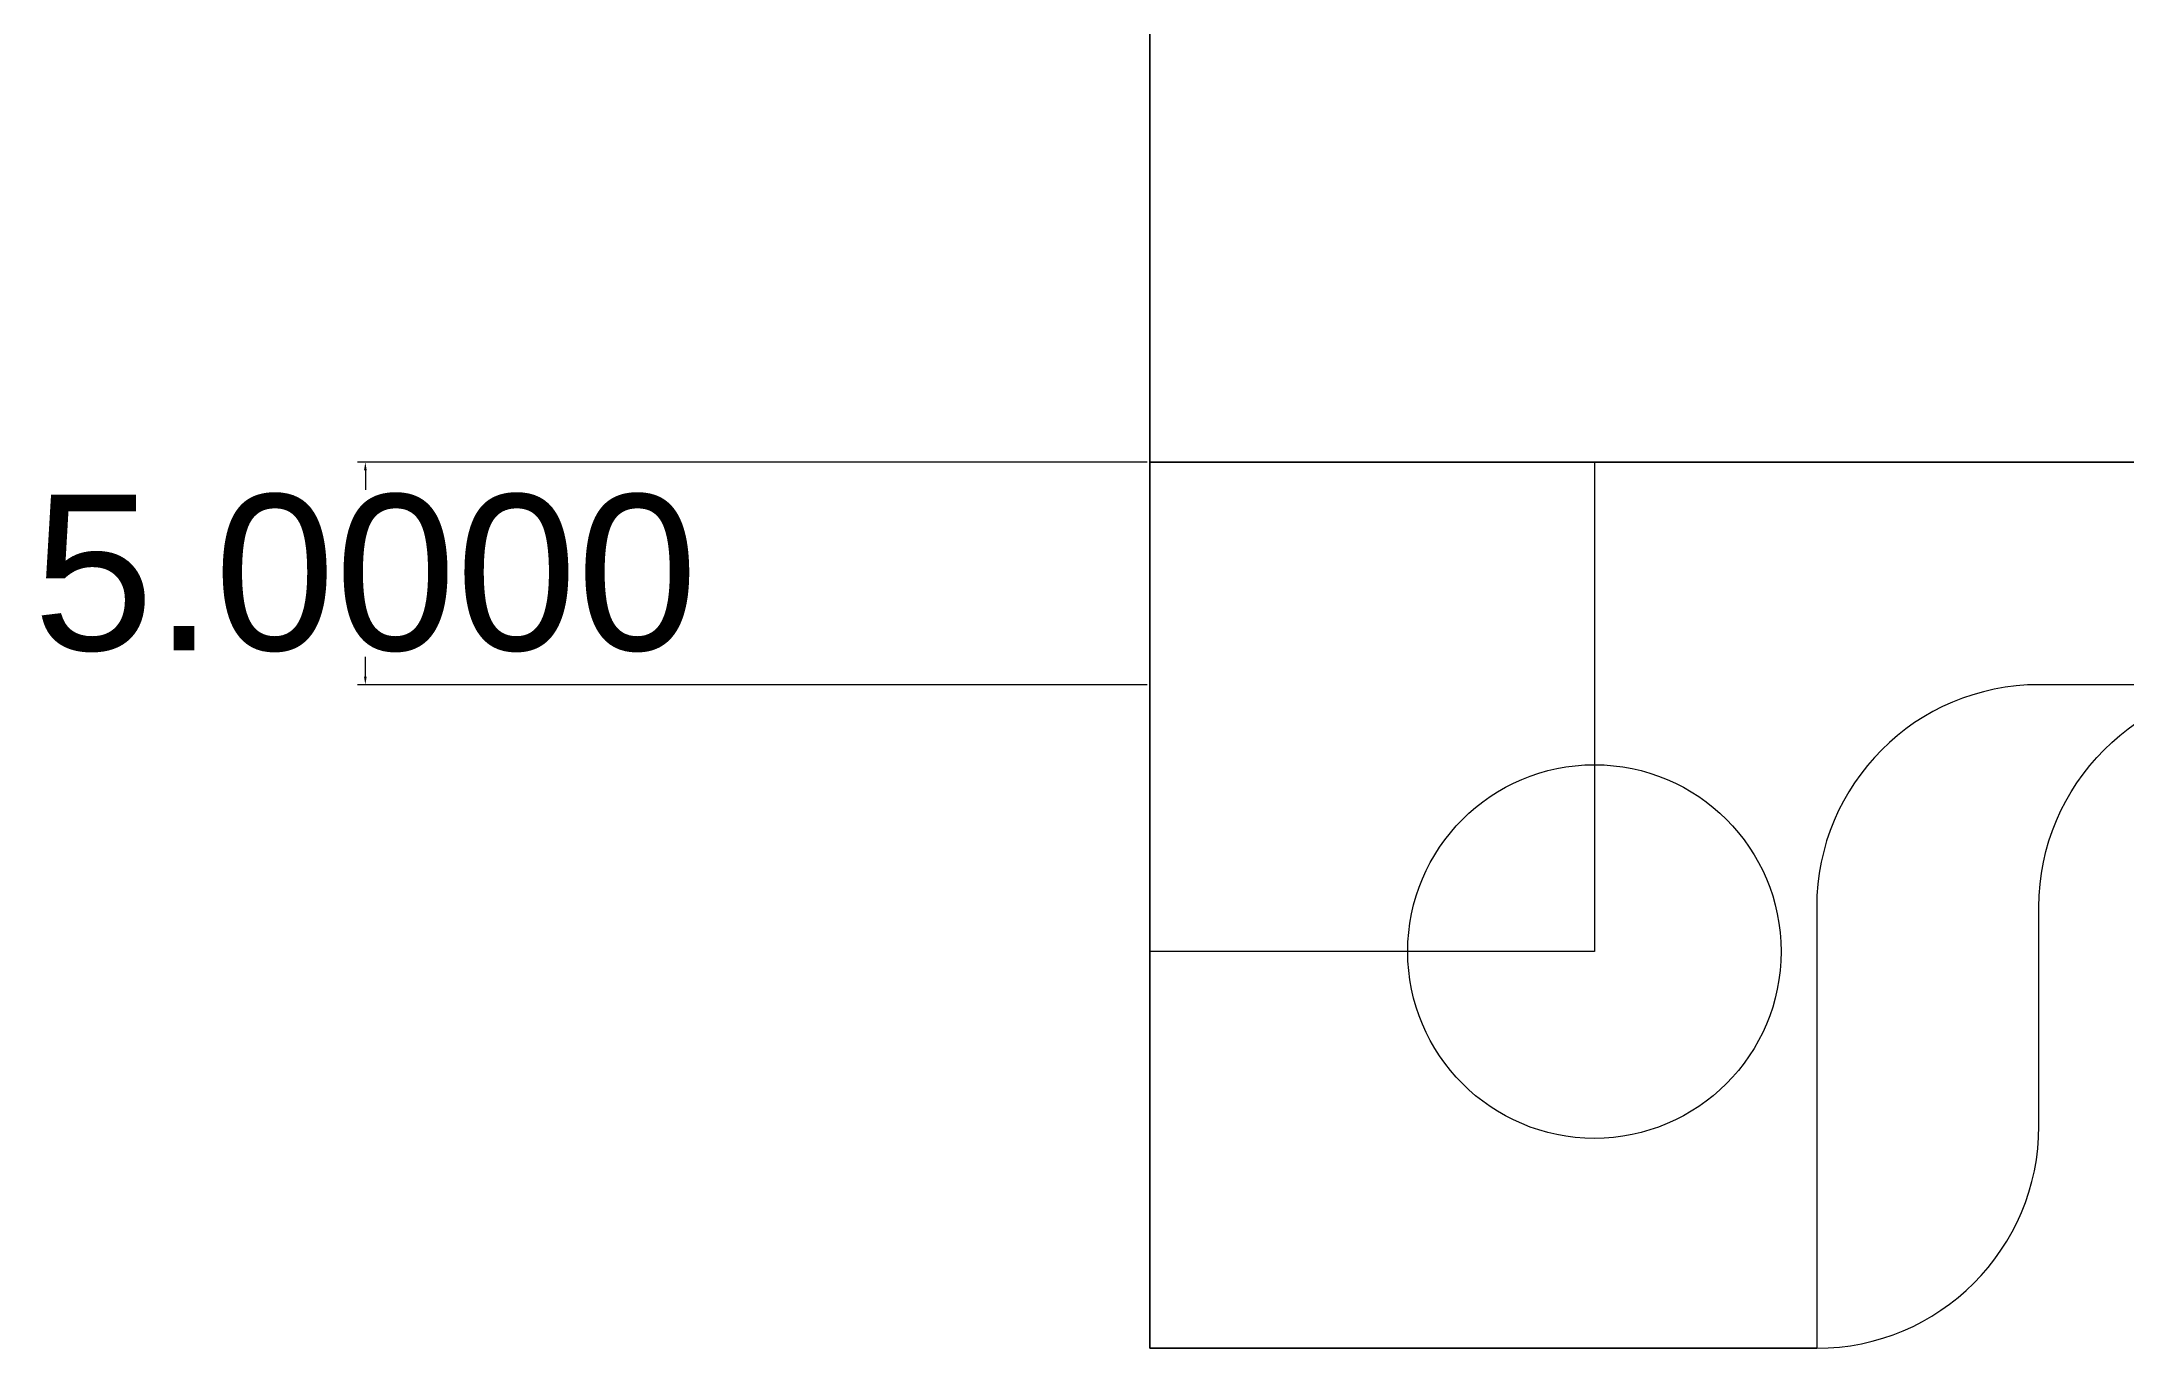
# Model space of a CAD drawing. Header units: millimetres. Extents: x -25 to 270, y -20 to 63.
# Drawn here: x -24.93 to 21.97, y -19.92 to 9.46 of the extents above; entities that cross this region are included whole.
import ezdxf

# ---------------------------------------------------------------- set-up
doc = ezdxf.new("R2010")
doc.units = ezdxf.units.MM
doc.header["$MEASUREMENT"] = 0
doc.layers.add('brass', color=2, linetype='Continuous')
doc.layers.add('cu', color=10, linetype='Continuous')
doc.styles.get("Standard").update_dxf_attribs({"font": 'arial.ttf'})
doc.dimstyles.get("Standard").update_dxf_attribs({"dimtxt": 0.18, "dimasz": 0.18, "dimexe": 0.18, "dimexo": 0.0625, "dimgap": 0.09, "dimtad": 0, "dimtih": 1, "dimtoh": 1, "dimdec": 4, "dimzin": 0, "dimdsep": 46, "dimtxsty": 'Standard', "dimcen": 0.09, "dimadec": 0, "dimazin": 0, "dimtfac": 1, "dimtdec": 4, "dimtofl": 0, "dimtmove": 0, "dimatfit": 3, "dimfxl": 1, "dimtolj": 1, "dimtzin": 0, "dimarcsym": 0})

# ---------------------------------------------------------------- blocks, each defined once
blk = doc.blocks.new('*D2')
at = {"color": 0, "lineweight": -2, "transparency": 16777216}
for p, q in [((-0.063, 0), (-17.829, 0)), ((-17.649, -0.18), (-17.649, -0.623)), ((-17.649, -4.82), (-17.649, -4.377)), ((-0.063, -5), (-17.829, -5))]:
    blk.add_line(p, q, dxfattribs=at)
at = {"color": 0, "transparency": 16777216}
for points in [[(-17.679, -0.18), (-17.619, -0.18), (-17.649, 0)], [(-17.679, -4.82), (-17.619, -4.82), (-17.649, -5)]]:
    blk.add_solid(points, dxfattribs=at)
at = {"color": 0, "transparency": 16777216, "insert": (-17.649, -2.5), "char_height": 0.18, "attachment_point": 5}
blk.add_mtext('\\A1;{\\H19.44444x;5.0000}', dxfattribs=at)

msp = doc.modelspace()

# ---------------------------------------------------------------- linework, layer by layer
msp.add_lwpolyline([(0, 0), (10, 0), (10, -11), (0, -11)], close=True)
at = {"layer": 'brass', "color": 114, "true_color": 0x139b48}
msp.add_lwpolyline([(70, -10, 0.41421356), (65, -5), (20, -5, 0.41421356), (15, -10), (15, -19.92), (0, -19.92), (0, 0), (0, 10.16), (0, 30.08), (15, 30.08), (15, 20.16, 0.41421356), (20, 15.16), (65, 15.16, 0.41421356), (70, 20.16)], format="xyb", dxfattribs=at)
at = {"layer": 'cu'}
msp.add_lwpolyline([(0, 0), (150, 0), (150, 10.16), (0, 10.16)], close=True, dxfattribs=at)
msp.add_lwpolyline([(0, 0), (0, -19.92), (15, -19.92, 0.41421356), (20, -14.92), (20, -10, -0.41421356), (25, -5), (60, -5, -0.41421356), (65, -10), (65, -14.92, 0.41421356), (70, -19.92), (80, -19.92, 0.41421356), (85, -14.92), (85, -10, -0.41421356), (90, -5), (125, -5, -0.41421356), (130, -10), (130, -14.92, 0.41421356), (135, -19.92), (150, -19.92), (150, 0)], format="xyb", close=True, dxfattribs=at)
msp.add_circle((10, -11), 4.2, dxfattribs=at)

# ---------------------------------------------------------------- dimensions: what is measured, and where the dimension line sits
dim = msp.add_linear_dim(base=(-17.64948, -5), p1=(0, 0), p2=(0, -5), angle=270, text='{\\H19.44444x;<>}', dimstyle='Standard')
dim.commit()
dim.dimension.update_dxf_attribs({"geometry": '*D2', "text_midpoint": (-17.64948, -2.5)})

doc.saveas('drawing.dxf')
